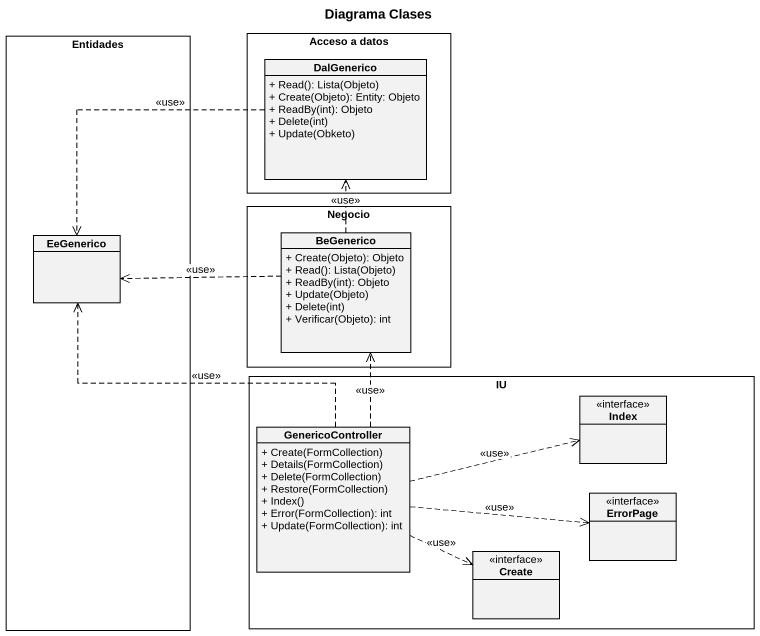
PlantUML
@startuml
title Diagrama Clases
hide circle
hide empty members
skinparam classAttributeIconSize 0
rectangle Entidades {
  class EeGenerico
}
rectangle "Acceso a datos" as Acceso_a_datos {
  class DalGenerico {
    + Read(): Lista(Objeto)
    + Create(Objeto): Entity: Objeto
    + ReadBy(int): Objeto
    + Delete(int)
    + Update(Obketo)
  }
}
rectangle Negocio {
  class BeGenerico {
    + Create(Objeto): Objeto
    + Read(): Lista(Objeto)
    + ReadBy(int): Objeto
    + Update(Objeto)
    + Delete(int)
    + Verificar(Objeto): int
  }
}
rectangle IU {
  class GenericoController {
    + Create(FormCollection)
    + Details(FormCollection)
    + Delete(FormCollection)
    + Restore(FormCollection)
    + Index()
    + Error(FormCollection): int
    + Update(FormCollection): int
  }
  class Index <<interface>>
  class ErrorPage <<interface>>
  class "Create" as Create_ <<interface>>
}
DalGenerico .left.> EeGenerico : <<use>>
BeGenerico .up.> DalGenerico : <<use>>
BeGenerico .left.> EeGenerico : <<use>>
GenericoController .up.> EeGenerico : <<use>>
GenericoController .up.> BeGenerico : <<use>>
GenericoController .right.> Index : <<use>>
GenericoController .right.> ErrorPage : <<use>>
GenericoController .right.> Create_ : <<use>>
@enduml
